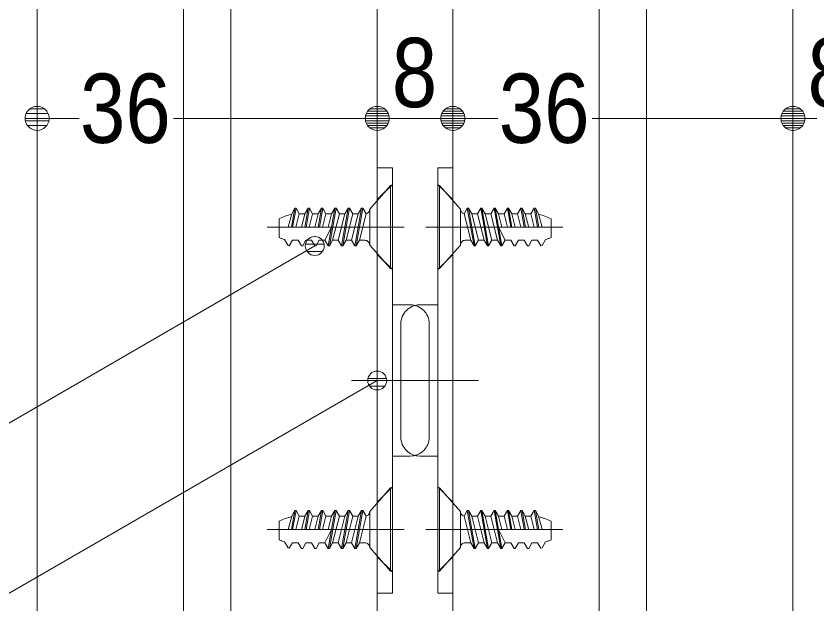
# Model space of a CAD drawing. Units: millimetres, scale not verified. Extents: x -6062 to 6062, y -3045 to 3045.
# Drawn here: x 813.5 to 1237.4, y 163.3 to 474.4 of the extents above; entities that cross this region are included whole.
import ezdxf
from ezdxf.enums import TextEntityAlignment as Align

# ---------------------------------------------------------------- set-up
doc = ezdxf.new("R2010")
doc.units = ezdxf.units.MM
doc.header["$LTSCALE"] = 20
for name, color, linetype, lineweight in [('0-0_2寸法-3', 7, 'Continuous', 9), ('0-1_3一般', 7, 'Continuous', 9), ('0-3_2寸法-1', 7, 'Continuous', 9), ('0-4_0', 7, 'Continuous', 9)]:
    doc.layers.add(name, color=color, linetype=linetype, lineweight=lineweight)
doc.styles.add('ＭＳ Ｐゴシック', font='')
doc.styles.get('ＭＳ Ｐゴシック').set_extended_font_data('MS PGothic')

# ---------------------------------------------------------------- blocks, each defined once
blk = doc.blocks.new('グループ-42')
at = {"layer": '0-1_3一般'}
for p, q in [((56483.7, 4494.9), (56503.7, 4494.9)), ((56483.7, 3614.9), (56483.7, 4494.9)), ((56723.7, 4244.9), (56503.7, 4494.9)), ((56503.7, 3614.9), (56503.7, 4494.9)), ((56723.7, 4244.9), (56723.7, 3864.9)), ((56797, 4254.9), (56810.3, 4254.9)), ((56797, 4254.9), (56867.7, 3854.9)), ((56938.3, 4254.9), (56951.7, 4254.9)), ((56938.3, 4254.9), (57009, 3854.9)), ((57079.7, 4254.9), (57093, 4254.9)), ((57079.7, 4254.9), (57150.3, 3854.9)), ((57221, 4254.9), (57186.4, 4194.9)), ((57221, 4254.9), (57256.3, 4054.9)), ((57221, 4254.9), (57234.3, 4254.9)), ((57269.7, 4054.9), (57234.3, 4254.9)), ((57234.3, 4254.9), (57269, 4194.9)), ((57362.3, 4254.9), (57397.7, 4054.9)), ((57411, 4054.9), (57375.7, 4254.9)), ((57539.2, 4054.9), (57503.7, 4254.9)), ((57503.7, 4254.9), (57517, 4254.9)), ((57517, 4254.9), (57552.7, 4054.9)), ((57548.8, 4194.9), (57517, 4254.9)), ((56915.6, 3914.9), (56845, 4194.9)), ((56903.7, 4194.9), (56845, 4194.9)), ((57057, 3914.9), (56986.3, 4194.9)), ((56986.3, 4194.9), (57045, 4194.9)), ((57163, 4054.9), (57127.6, 4194.9)), ((57127.6, 4194.9), (57186.4, 4194.9)), ((57186.4, 4194.9), (57221.7, 4054.9)), ((57304.3, 4054.9), (57269, 4194.9)), ((57269, 4194.9), (57327.7, 4194.9)), ((57446.8, 4050.3), (57410.3, 4194.9)), ((57410.3, 4194.9), (57469, 4194.9)), ((57587.4, 4054.9), (57548.8, 4194.9)), ((57683.7, 3943.3), (57683.7, 4143.3)), ((56463.7, 4054.9), (56415.3, 4054.9)), ((57807.3, 4054.9), (56463.7, 4054.9)), ((57128.3, 4054.9), (57198.3, 3914.9)), ((57221.7, 4054.9), (57683.7, 4054.9)), ((56833, 3914.9), (56773.7, 3914.9)), ((56833, 3914.9), (56867.7, 3854.9)), ((56881, 3854.9), (56915.6, 3914.9)), ((56915.6, 3914.9), (56974.4, 3914.9)), ((56974.4, 3914.9), (57009, 3854.9)), ((57022.3, 3854.9), (57057, 3914.9)), ((57115.7, 3914.9), (57057, 3914.9)), ((57115.7, 3914.9), (57150.3, 3854.9)), ((57163.7, 3854.9), (57198.3, 3914.9)), ((57258.3, 3914.9), (57198.3, 3914.9)), ((57399.6, 3914.9), (57339.6, 3914.9)), ((57398.4, 3914.9), (57433, 3854.9)), ((57446.3, 3854.9), (57481, 3914.9)), ((57540.9, 3914.9), (57481, 3914.9)), ((57540.9, 3914.9), (57574.3, 3857.1)), ((57587.7, 3859), (57624.1, 3922.1)), ((56503.7, 3614.9), (56723.7, 3864.9)), ((56867.7, 3854.9), (56881, 3854.9)), ((57009, 3854.9), (57022.3, 3854.9)), ((57150.3, 3854.9), (57163.7, 3854.9)), ((57574.3, 3857.1), (57587.7, 3859)), ((56483.7, 3614.9), (56503.7, 3614.9))]:
    blk.add_line(p, q, dxfattribs=at)
for points in [[(56797, 4254.9), (56762.4, 4194.9), (56833, 3914.9)], [(56881, 3854.9), (56810.3, 4254.9), (56845, 4194.9)], [(56938.3, 4254.9), (56903.7, 4194.9), (56974.4, 3914.9)], [(57022.3, 3854.9), (56951.7, 4254.9), (56986.3, 4194.9)], [(57079.7, 4254.9), (57045, 4194.9), (57115.7, 3914.9)], [(57163.7, 3854.9), (57093, 4254.9), (57127.6, 4194.9)], [(57362.3, 4254.9), (57327.7, 4194.9), (57363, 4054.9)], [(57362.3, 4254.9), (57375.7, 4254.9), (57410.3, 4194.9)], [(57503.7, 4254.9), (57469, 4194.9), (57505, 4054.9)], [(57257, 3914.9), (57291.7, 3854.9), (57305, 3854.9), (57339.6, 3914.9)], [(57433, 3854.9), (57446.3, 3854.9), (57481, 3914.9)]]:
    blk.add_lwpolyline(points, dxfattribs=at)
for centre, radius, start, end in [((56773.7, 4244.9), 50, 180, 218.85337), ((56773.7, 4244.9), 50, 218.85337, 257.70674), ((57313.7, 3319.2), 903.4, 70.33492, 74.8474), ((57313.7, 3319.2), 903.4, 65.82245, 70.33492), ((56773.7, 3864.9), 50, 135, 180), ((56773.7, 3864.9), 50, 90, 135), ((57535.6, 4314.9), 400, 282.68217, 287.20712), ((57535.6, 4314.9), 400, 287.20712, 291.73206)]:
    blk.add_arc(centre, radius, start, end, dxfattribs=at)
blk = doc.blocks.new('グループ-43')
at = {"layer": '0-1_3一般'}
for p, q in [((55983.7, 4494.9), (55763.7, 4244.9)), ((55983.7, 4494.9), (55983.7, 3614.9)), ((55983.7, 4494.9), (56003.7, 4494.9)), ((56003.7, 4494.9), (56003.7, 3614.9)), ((54934.6, 4054.9), (54970.3, 4254.9)), ((54970.3, 4254.9), (54938.6, 4194.9)), ((54983.7, 4254.9), (54948.1, 4054.9)), ((54970.3, 4254.9), (54983.7, 4254.9)), ((55111.7, 4254.9), (55076.3, 4054.9)), ((55089.7, 4054.9), (55125, 4254.9)), ((55253, 4254.9), (55217.7, 4054.9)), ((55218.4, 4194.9), (55253, 4254.9)), ((55231, 4054.9), (55266.3, 4254.9)), ((55253, 4254.9), (55266.3, 4254.9)), ((55301, 4194.9), (55266.3, 4254.9)), ((55337, 3854.9), (55407.7, 4254.9)), ((55394.3, 4254.9), (55407.7, 4254.9)), ((55478.3, 3854.9), (55549, 4254.9)), ((55535.7, 4254.9), (55549, 4254.9)), ((55619.7, 3854.9), (55690.3, 4254.9)), ((55677, 4254.9), (55690.3, 4254.9)), ((55763.7, 3864.9), (55763.7, 4244.9)), ((54938.6, 4194.9), (54899.9, 4054.9)), ((55018.3, 4194.9), (55077, 4194.9)), ((55077, 4194.9), (55040.5, 4050.3)), ((55159.6, 4194.9), (55218.4, 4194.9)), ((55218.4, 4194.9), (55183, 4054.9)), ((55265.6, 4054.9), (55301, 4194.9)), ((55301, 4194.9), (55359.7, 4194.9)), ((55359.7, 4194.9), (55324.4, 4054.9)), ((55501, 4194.9), (55430.4, 3914.9)), ((55442.3, 4194.9), (55501, 4194.9)), ((55642.4, 4194.9), (55571.7, 3914.9)), ((55642.4, 4194.9), (55583.6, 4194.9)), ((54803.7, 4143.3), (54803.7, 3943.3)), ((56023.7, 4054.9), (54680, 4054.9)), ((54803.7, 4054.9), (55265.6, 4054.9)), ((55289, 3914.9), (55359, 4054.9)), ((56072, 4054.9), (56023.7, 4054.9)), ((54863.2, 3922.1), (54899.7, 3859)), ((54913, 3857.1), (54946.4, 3914.9)), ((55006.4, 3914.9), (54946.4, 3914.9)), ((55006.4, 3914.9), (55041, 3854.9)), ((55054.3, 3854.9), (55089, 3914.9)), ((55147.7, 3914.9), (55087.7, 3914.9)), ((55289, 3914.9), (55229.1, 3914.9)), ((55289, 3914.9), (55323.7, 3854.9)), ((55337, 3854.9), (55371.6, 3914.9)), ((55430.4, 3914.9), (55371.6, 3914.9)), ((55430.4, 3914.9), (55465, 3854.9)), ((55478.3, 3854.9), (55513, 3914.9)), ((55513, 3914.9), (55571.7, 3914.9)), ((55571.7, 3914.9), (55606.3, 3854.9)), ((55619.7, 3854.9), (55654.3, 3914.9)), ((55713.7, 3914.9), (55654.3, 3914.9)), ((54899.7, 3859), (54913, 3857.1)), ((55323.7, 3854.9), (55337, 3854.9)), ((55465, 3854.9), (55478.3, 3854.9)), ((55606.3, 3854.9), (55619.7, 3854.9)), ((55763.7, 3864.9), (55983.7, 3614.9)), ((55983.7, 3614.9), (56003.7, 3614.9))]:
    blk.add_line(p, q, dxfattribs=at)
for points in [[(54982.3, 4054.9), (55018.3, 4194.9), (54983.7, 4254.9)], [(55077, 4194.9), (55111.7, 4254.9), (55125, 4254.9)], [(55124.3, 4054.9), (55159.6, 4194.9), (55125, 4254.9)], [(55359.7, 4194.9), (55394.3, 4254.9), (55323.7, 3854.9)], [(55371.6, 3914.9), (55442.3, 4194.9), (55407.7, 4254.9)], [(55501, 4194.9), (55535.7, 4254.9), (55465, 3854.9)], [(55513, 3914.9), (55583.6, 4194.9), (55549, 4254.9)], [(55642.4, 4194.9), (55677, 4254.9), (55606.3, 3854.9)], [(55654.3, 3914.9), (55725, 4194.9), (55690.3, 4254.9)], [(55006.4, 3914.9), (55041, 3854.9), (55054.3, 3854.9)], [(55147.7, 3914.9), (55182.3, 3854.9), (55195.7, 3854.9), (55230.3, 3914.9)]]:
    blk.add_lwpolyline(points, dxfattribs=at)
for centre, radius, start, end in [((55713.7, 4244.9), 50, 321.14663, 0), ((55173.7, 3319.2), 903.4, 109.66508, 114.17755), ((55173.7, 3319.2), 903.4, 105.1526, 109.66508), ((55713.7, 4244.9), 50, 282.29326, 321.14663), ((54951.8, 4314.9), 400, 248.26794, 252.79288), ((54951.8, 4314.9), 400, 252.79288, 257.31783), ((55713.7, 3864.9), 50, 45, 90), ((55713.7, 3864.9), 50, 0, 45)]:
    blk.add_arc(centre, radius, start, end, dxfattribs=at)
blk = doc.blocks.new('グループ-44')
at = {"layer": '0-1_3一般'}
for p, q in [((56483.7, 6814.9), (56483.7, 7694.9)), ((56483.7, 7694.9), (56503.7, 7694.9)), ((56503.7, 6814.9), (56503.7, 7694.9)), ((56723.7, 7444.9), (56503.7, 7694.9)), ((56723.7, 7444.9), (56723.7, 7064.9)), ((56797, 7454.9), (56762.4, 7394.9)), ((56762.4, 7394.9), (56833, 7114.9)), ((56797, 7454.9), (56810.3, 7454.9)), ((56810.3, 7454.9), (56845, 7394.9)), ((56881, 7054.9), (56810.3, 7454.9)), ((56903.7, 7394.9), (56845, 7394.9)), ((56938.3, 7454.9), (56903.7, 7394.9)), ((56903.7, 7394.9), (56974.4, 7114.9)), ((56938.3, 7454.9), (56951.7, 7454.9)), ((56951.7, 7454.9), (56986.3, 7394.9)), ((57022.3, 7054.9), (56951.7, 7454.9)), ((56986.3, 7394.9), (57045, 7394.9)), ((57079.7, 7454.9), (57045, 7394.9)), ((57045, 7394.9), (57115.7, 7114.9)), ((57079.7, 7454.9), (57093, 7454.9)), ((57093, 7454.9), (57127.6, 7394.9)), ((57163.7, 7054.9), (57093, 7454.9)), ((57127.6, 7394.9), (57186.4, 7394.9)), ((57163, 7254.9), (57127.6, 7394.9)), ((57221, 7454.9), (57256.3, 7254.9)), ((57269.7, 7254.9), (57234.3, 7454.9)), ((57269, 7394.9), (57327.7, 7394.9)), ((57304.3, 7254.9), (57269, 7394.9)), ((57362.3, 7454.9), (57327.7, 7394.9)), ((57327.7, 7394.9), (57363, 7254.9)), ((57362.3, 7454.9), (57397.7, 7254.9)), ((57362.3, 7454.9), (57375.7, 7454.9)), ((57375.7, 7454.9), (57410.3, 7394.9)), ((57411, 7254.9), (57375.7, 7454.9)), ((57410.3, 7394.9), (57469, 7394.9)), ((57446.8, 7250.3), (57410.3, 7394.9)), ((57503.7, 7454.9), (57469, 7394.9)), ((57469, 7394.9), (57505, 7254.9)), ((57503.7, 7454.9), (57517, 7454.9)), ((57539.2, 7254.9), (57503.7, 7454.9)), ((57548.8, 7394.9), (57517, 7454.9)), ((57517, 7454.9), (57552.7, 7254.9)), ((57587.4, 7254.9), (57548.8, 7394.9)), ((57683.7, 7143.3), (57683.7, 7343.3)), ((56463.7, 7254.9), (56415.3, 7254.9)), ((57807.3, 7254.9), (56463.7, 7254.9)), ((57128.3, 7254.9), (57198.3, 7114.9)), ((57221.7, 7254.9), (57683.7, 7254.9)), ((57587.7, 7059), (57624.1, 7122.1)), ((56833, 7114.9), (56773.7, 7114.9)), ((56833, 7114.9), (56867.7, 7054.9)), ((56915.6, 7114.9), (56974.4, 7114.9)), ((56974.4, 7114.9), (57009, 7054.9)), ((57115.7, 7114.9), (57057, 7114.9)), ((57115.7, 7114.9), (57150.3, 7054.9)), ((57163.7, 7054.9), (57198.3, 7114.9)), ((57258.3, 7114.9), (57198.3, 7114.9)), ((57257, 7114.9), (57291.7, 7054.9)), ((57291.7, 7054.9), (57305, 7054.9)), ((57305, 7054.9), (57339.6, 7114.9)), ((57399.6, 7114.9), (57339.6, 7114.9)), ((57398.4, 7114.9), (57433, 7054.9)), ((57446.3, 7054.9), (57481, 7114.9)), ((57540.9, 7114.9), (57481, 7114.9)), ((57540.9, 7114.9), (57574.3, 7057.1)), ((57574.3, 7057.1), (57587.7, 7059))]:
    blk.add_line(p, q, dxfattribs=at)
for points in [[(56797, 7454.9), (56867.7, 7054.9), (56881, 7054.9)], [(56881, 7054.9), (56915.6, 7114.9), (56845, 7394.9)], [(56938.3, 7454.9), (57009, 7054.9), (57022.3, 7054.9)], [(57022.3, 7054.9), (57057, 7114.9), (56986.3, 7394.9)], [(57079.7, 7454.9), (57150.3, 7054.9), (57163.7, 7054.9)], [(57221, 7454.9), (57186.4, 7394.9), (57221.7, 7254.9)], [(57221, 7454.9), (57234.3, 7454.9), (57269, 7394.9)], [(56483.7, 6814.9), (56503.7, 6814.9), (56723.7, 7064.9)], [(57433, 7054.9), (57446.3, 7054.9), (57481, 7114.9)]]:
    blk.add_lwpolyline(points, dxfattribs=at)
for centre, radius, start, end in [((56773.7, 7444.9), 50, 180, 218.85337), ((56773.7, 7444.9), 50, 218.85337, 257.70674), ((57313.7, 6519.2), 903.4, 70.33492, 74.8474), ((57313.7, 6519.2), 903.4, 65.82245, 70.33492), ((57535.6, 7514.9), 400, 282.68217, 287.20712), ((57535.6, 7514.9), 400, 287.20712, 291.73206), ((56773.7, 7064.9), 50, 135, 180), ((56773.7, 7064.9), 50, 90, 135)]:
    blk.add_arc(centre, radius, start, end, dxfattribs=at)
blk = doc.blocks.new('グループ-45')
at = {"layer": '0-1_3一般'}
for p, q in [((55983.7, 7694.9), (55763.7, 7444.9)), ((55983.7, 7694.9), (56003.7, 7694.9)), ((55983.7, 7694.9), (55983.7, 6814.9)), ((56003.7, 7694.9), (56003.7, 6814.9)), ((54938.6, 7394.9), (54899.9, 7254.9)), ((54934.6, 7254.9), (54970.3, 7454.9)), ((54970.3, 7454.9), (54938.6, 7394.9)), ((54983.7, 7454.9), (54948.1, 7254.9)), ((54970.3, 7454.9), (54983.7, 7454.9)), ((54982.3, 7254.9), (55018.3, 7394.9)), ((55018.3, 7394.9), (54983.7, 7454.9)), ((55018.3, 7394.9), (55077, 7394.9)), ((55077, 7394.9), (55040.5, 7250.3)), ((55111.7, 7454.9), (55076.3, 7254.9)), ((55077, 7394.9), (55111.7, 7454.9)), ((55089.7, 7254.9), (55125, 7454.9)), ((55111.7, 7454.9), (55125, 7454.9)), ((55124.3, 7254.9), (55159.6, 7394.9)), ((55159.6, 7394.9), (55125, 7454.9)), ((55159.6, 7394.9), (55218.4, 7394.9)), ((55218.4, 7394.9), (55183, 7254.9)), ((55253, 7454.9), (55217.7, 7254.9)), ((55231, 7254.9), (55266.3, 7454.9)), ((55301, 7394.9), (55359.7, 7394.9)), ((55394.3, 7454.9), (55323.7, 7054.9)), ((55359.7, 7394.9), (55324.4, 7254.9)), ((55359.7, 7394.9), (55394.3, 7454.9)), ((55371.6, 7114.9), (55442.3, 7394.9)), ((55394.3, 7454.9), (55407.7, 7454.9)), ((55442.3, 7394.9), (55407.7, 7454.9)), ((55442.3, 7394.9), (55501, 7394.9)), ((55535.7, 7454.9), (55465, 7054.9)), ((55501, 7394.9), (55535.7, 7454.9)), ((55513, 7114.9), (55583.6, 7394.9)), ((55535.7, 7454.9), (55549, 7454.9)), ((55583.6, 7394.9), (55549, 7454.9)), ((55642.4, 7394.9), (55583.6, 7394.9)), ((55677, 7454.9), (55606.3, 7054.9)), ((55642.4, 7394.9), (55677, 7454.9)), ((55654.3, 7114.9), (55725, 7394.9)), ((55677, 7454.9), (55690.3, 7454.9)), ((55725, 7394.9), (55690.3, 7454.9)), ((55763.7, 7064.9), (55763.7, 7444.9)), ((54803.7, 7343.3), (54803.7, 7143.3)), ((56023.7, 7254.9), (54680, 7254.9)), ((54803.7, 7254.9), (55265.6, 7254.9)), ((55289, 7114.9), (55359, 7254.9)), ((56072, 7254.9), (56023.7, 7254.9)), ((54863.2, 7122.1), (54899.7, 7059)), ((54899.7, 7059), (54913, 7057.1)), ((54913, 7057.1), (54946.4, 7114.9)), ((55006.4, 7114.9), (54946.4, 7114.9)), ((55006.4, 7114.9), (55041, 7054.9)), ((55054.3, 7054.9), (55089, 7114.9)), ((55147.7, 7114.9), (55087.7, 7114.9)), ((55147.7, 7114.9), (55182.3, 7054.9)), ((55182.3, 7054.9), (55195.7, 7054.9)), ((55195.7, 7054.9), (55230.3, 7114.9)), ((55289, 7114.9), (55229.1, 7114.9)), ((55289, 7114.9), (55323.7, 7054.9)), ((55337, 7054.9), (55371.6, 7114.9)), ((55430.4, 7114.9), (55371.6, 7114.9)), ((55478.3, 7054.9), (55513, 7114.9)), ((55513, 7114.9), (55571.7, 7114.9)), ((55619.7, 7054.9), (55654.3, 7114.9)), ((55713.7, 7114.9), (55654.3, 7114.9))]:
    blk.add_line(p, q, dxfattribs=at)
for points in [[(55218.4, 7394.9), (55253, 7454.9), (55266.3, 7454.9)], [(55265.6, 7254.9), (55301, 7394.9), (55266.3, 7454.9)], [(55323.7, 7054.9), (55337, 7054.9), (55407.7, 7454.9)], [(55501, 7394.9), (55430.4, 7114.9), (55465, 7054.9)], [(55465, 7054.9), (55478.3, 7054.9), (55549, 7454.9)], [(55642.4, 7394.9), (55571.7, 7114.9), (55606.3, 7054.9)], [(55606.3, 7054.9), (55619.7, 7054.9), (55690.3, 7454.9)], [(55006.4, 7114.9), (55041, 7054.9), (55054.3, 7054.9)], [(55763.7, 7064.9), (55983.7, 6814.9), (56003.7, 6814.9)]]:
    blk.add_lwpolyline(points, dxfattribs=at)
for centre, radius, start, end in [((55173.7, 6519.2), 903.4, 105.1526, 109.66508), ((55713.7, 7444.9), 50, 282.29326, 321.14663), ((55713.7, 7444.9), 50, 321.14663, 0), ((55173.7, 6519.2), 903.4, 109.66508, 114.17755), ((54951.8, 7514.9), 400, 248.26794, 252.79288), ((54951.8, 7514.9), 400, 252.79288, 257.31783), ((55713.7, 7064.9), 50, 45, 90), ((55713.7, 7064.9), 50, 0, 45)]:
    blk.add_arc(centre, radius, start, end, dxfattribs=at)
blk = doc.blocks.new('グループ-61')
at = {"layer": '0-1_3一般'}
for p, q in [((56643.7, 7881.3), (56483.7, 7881.3)), ((56483.7, 6431.3), (56483.7, 7881.3)), ((56643.7, 7521.3), (56643.7, 7881.3)), ((56483.7, 7704.9), (56643.7, 7544.9)), ((56643.7, 3381.3), (56643.7, 7521.3)), ((56358.8, 7254.9), (56773.8, 7254.9)), ((56643.7, 6964.9), (56483.7, 6804.9)), ((56483.7, 6431.3), (56293.7, 6431.3)), ((56483.7, 6431.3), (56483.7, 4831.3)), ((56093.7, 6231.3), (56093.7, 5031.3)), ((55918.1, 5631.3), (56916.1, 5631.3)), ((56483.7, 4831.3), (56293.7, 4831.3)), ((56483.7, 3381.3), (56483.7, 4831.3)), ((56483.7, 4504.9), (56643.7, 4344.9)), ((56358.8, 4054.9), (56812.8, 4054.9)), ((56643.7, 3764.9), (56483.7, 3604.9)), ((56483.7, 3381.3), (56643.7, 3381.3))]:
    blk.add_line(p, q, dxfattribs=at)
for centre, start, end in [((56293.7, 6231.3), 135, 180), ((56293.7, 6231.3), 90, 135), ((56293.7, 5031.3), 180, 225), ((56293.7, 5031.3), 225, 270)]:
    blk.add_arc(centre, 200, start, end, dxfattribs=at)
blk = doc.blocks.new('グループ-67')
at = {"layer": '0-1_3一般'}
for p, q in [((52243.7, -38700), (52243.7, 15304.9)), ((55843.7, 15304.9), (55843.7, -38700))]:
    blk.add_line(p, q, dxfattribs=at)
blk.add_lwpolyline([(54293.7, -36100), (54293.7, 12504.9), (53793.7, 12504.9), (53793.7, -36100)], close=True, dxfattribs=at)
blk = doc.blocks.new('グループ-78')
at = {"layer": '0-1_3一般'}
for p, q in [((58193.7, 12704.9), (58193.7, -36100)), ((58693.7, -36100), (58693.7, 12704.9))]:
    blk.add_line(p, q, dxfattribs=at)
blk.add_lwpolyline([(60243.7, 15304.9), (60243.7, -38700), (56643.7, -38700), (56643.7, 15304.9)], close=True, dxfattribs=at)
blk = doc.blocks.new('グループ-100')
at = {"layer": '0-1_3一般'}
for p, q in [((55843.7, 7881.3), (55843.7, 7521.3)), ((56003.7, 7881.3), (55843.7, 7881.3)), ((56003.7, 7881.3), (56003.7, 6431.3)), ((55843.7, 7544.9), (56003.7, 7704.9)), ((55843.7, 7521.3), (55843.7, 3381.3)), ((55713.5, 7254.9), (56128.5, 7254.9)), ((56003.7, 6804.9), (55843.7, 6964.9)), ((56193.7, 6431.3), (56003.7, 6431.3)), ((56003.7, 4831.3), (56003.7, 6431.3)), ((56393.7, 5031.3), (56393.7, 6231.3)), ((55571.2, 5631.3), (56569.2, 5631.3)), ((56193.7, 4831.3), (56003.7, 4831.3)), ((56003.7, 4831.3), (56003.7, 3381.3)), ((55843.7, 4344.9), (56003.7, 4504.9)), ((55674.5, 4054.9), (56128.5, 4054.9)), ((56003.7, 3604.9), (55843.7, 3764.9)), ((55843.7, 3381.3), (56003.7, 3381.3))]:
    blk.add_line(p, q, dxfattribs=at)
for centre, start, end in [((56193.7, 6231.3), 45, 90), ((56193.7, 6231.3), 0, 45), ((56193.7, 5031.3), 315, 0), ((56193.7, 5031.3), 270, 315)]:
    blk.add_arc(centre, 200, start, end, dxfattribs=at)
blk = doc.blocks.new('グループ-101')
at = {"layer": '0-1_3一般'}
for name in ['グループ-67', 'グループ-78', 'グループ-100', 'グループ-61', 'グループ-45', 'グループ-44', 'グループ-43', 'グループ-42']:
    blk.add_blockref(name, (0, 0), dxfattribs=at)
blk = doc.blocks.new('グループ-103')
at = {"layer": '0-1_3一般'}
blk.add_blockref('グループ-101', (0, 0), dxfattribs=at)
blk = doc.blocks.new('_Dot')
at = {"layer": '0-4_0'}
for p, q in [((-10, 0), (-20, 0)), ((9.78, 2), (-9.78, 2)), ((7.99, 6), (-7.99, 6)), ((9.16, -3.98), (-9.16, -3.98)), ((6, -7.98), (-6, -7.98))]:
    blk.add_line(p, q, dxfattribs=at)
for points in [[(10, 0), (9.92, 1.25), (9.69, 2.49), (9.3, 3.68), (8.76, 4.82), (8.09, 5.88), (7.29, 6.85), (6.37, 7.71), (5.36, 8.44), (4.26, 9.05), (3.09, 9.51), (1.87, 9.82), (0.63, 9.98), (-0.63, 9.98), (-1.87, 9.82), (-3.09, 9.51), (-4.26, 9.05), (-5.36, 8.44), (-6.37, 7.71), (-7.29, 6.85), (-8.09, 5.88), (-8.76, 4.82), (-9.3, 3.68), (-9.69, 2.49), (-9.92, 1.25), (-10, 0), (0, 0)], [(-10, 0), (-9.92, -1.25), (-9.69, -2.49), (-9.3, -3.68), (-8.76, -4.82), (-8.09, -5.88), (-7.29, -6.85), (-6.37, -7.71), (-5.36, -8.44), (-4.26, -9.05), (-3.09, -9.51), (-1.87, -9.82), (-0.63, -9.98), (0.63, -9.98), (1.87, -9.82), (3.09, -9.51), (4.26, -9.05), (5.36, -8.44), (6.37, -7.71), (7.29, -6.85), (8.09, -5.88), (8.76, -4.82), (9.3, -3.68), (9.69, -2.49), (9.92, -1.25), (10, 0), (0, 0)]]:
    blk.add_lwpolyline(points, close=True, dxfattribs=at)

msp = doc.modelspace()

# ---------------------------------------------------------------- linework, layer by layer
at = {"layer": '0-0_2寸法-3'}
for p, q in [((971.81, 357.74), (971.43, 357.74)), ((971.81, 357.74), (971.43, 357.74)), ((976.51, 353.74), (966.72, 353.74)), ((975.61, 349.74), (967.62, 349.74)), ((1004.86, 286.56), (1004.51, 286.56)), ((1004.86, 286.56), (1004.51, 286.56)), ((1009.58, 282.56), (999.79, 282.56)), ((1008.68, 278.56), (1000.69, 278.56))]:
    msp.add_line(p, q, dxfattribs=at)
for points in [[(971.62, 352.75), (762.43, 231.59), (476.13, 231.59)], [(1004.68, 281.56), (762.43, 141.7), (416.13, 141.7)]]:
    msp.add_lwpolyline(points, dxfattribs=at)
for centre in [(971.62, 352.75), (971.62, 352.75), (1004.68, 281.56), (1004.68, 281.56)]:
    msp.add_circle(centre, 5.01, dxfattribs=at)
at = {"layer": '0-3_2寸法-1'}
for p, q in [((824.68, 440.25), (824.88, 440.25)), ((1004.68, 424.06), (1004.68, 440.25)), ((1004.68, 440.25), (1004.88, 440.25)), ((1044.68, 440.25), (1044.88, 440.25)), ((1044.68, 440.25), (1044.88, 440.25)), ((1224.68, 440.25), (1224.88, 440.25)), ((1224.68, 440.25), (1224.88, 440.25)), ((837.4, 420.25), (846.89, 420.25)), ((991.97, 420.25), (896.83, 420.25)), ((1017.4, 420.25), (1031.97, 420.25)), ((1057.4, 420.25), (1068.53, 420.25)), ((1211.97, 420.25), (1118.47, 420.25))]:
    msp.add_line(p, q, dxfattribs=at)

# ---------------------------------------------------------------- block references
at = {"layer": '0-1_3一般', "xscale": 0.05, "yscale": 0.05}
msp.add_blockref('グループ-103', (-1787.5, 0), dxfattribs=at)
at = {"layer": '0-3_2寸法-1', "xscale": 0.6356201, "yscale": 0.6356201, "rotation": 180}
for p in [(824.68, 420.25), (1004.68, 420.25), (1044.68, 420.25), (1224.68, 420.25)]:
    msp.add_blockref('_Dot', p, dxfattribs=at)
at = {"layer": '0-3_2寸法-1', "xscale": 0.6356201, "yscale": 0.6356201}
for p in [(1004.68, 420.25), (1044.68, 420.25), (1224.68, 420.25)]:
    msp.add_blockref('_Dot', p, dxfattribs=at)

# ---------------------------------------------------------------- texts
at = {"layer": '0-3_2寸法-1', "style": 'ＭＳ Ｐゴシック', "width": 0.9}
for s, p in [('8', (1012.39, 415.19)), ('8', (1232.39, 415.19)), ('36', (847.37, 396.28)), ('36', (1069.01, 396.28))]:
    msp.add_text(s, height=36.66, dxfattribs=at).set_placement(p, align=Align.BOTTOM_LEFT)

doc.saveas('drawing.dxf')
